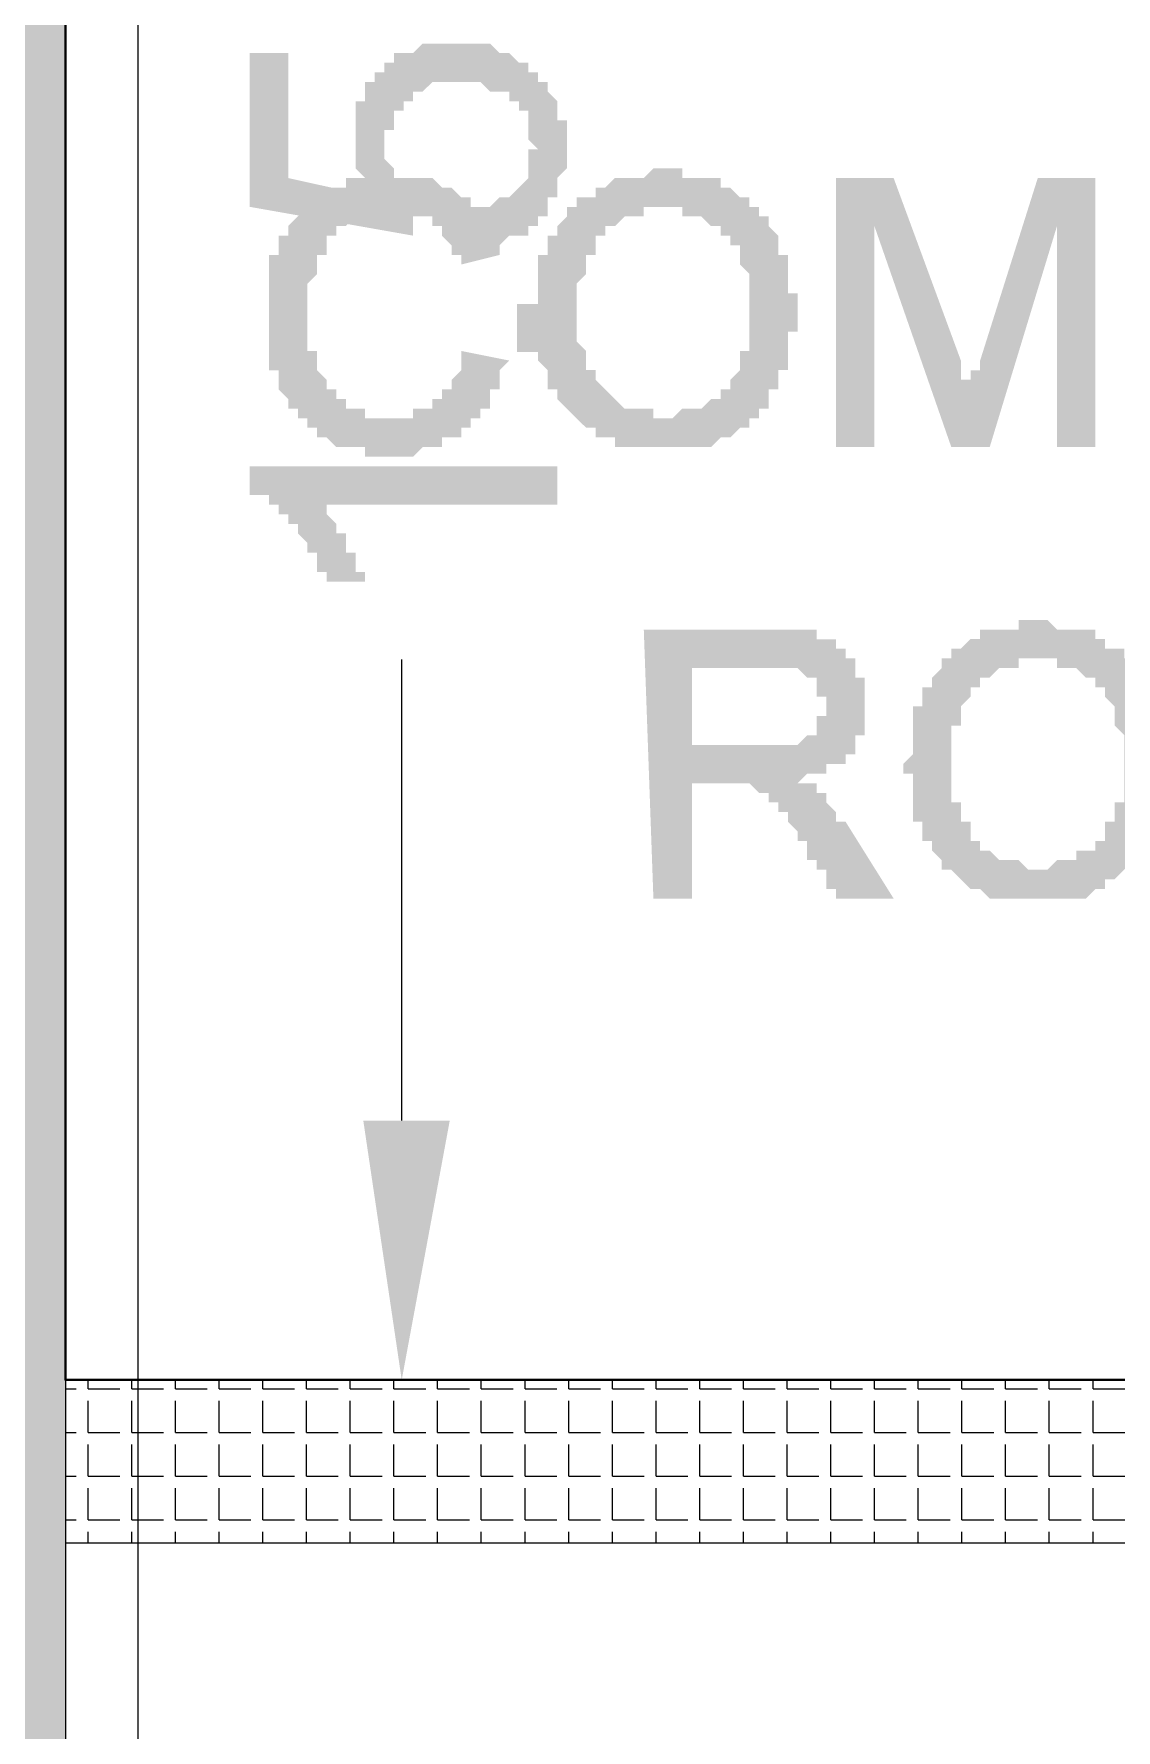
# Model space of a CAD drawing. Header units: inches. Extents: x -11 to 213, y -78 to 40.
# Drawn here: x 96.161 to 96.842, y 17.688 to 18.756 of the extents above; entities that cross this region are included whole.
import ezdxf

# ---------------------------------------------------------------- set-up
doc = ezdxf.new("R2010")
doc.units = ezdxf.units.IN
doc.header["$MEASUREMENT"] = 0
doc.layers.add('PDF_0', color=7, linetype='Continuous')
pattern_1 = [(0, (0, 0), (0, 0.0275), [0.02, -0.0075]), (90, (0, 0), (-0.0275, 2e-18), [0.02, -0.0075])]

msp = doc.modelspace()

# ---------------------------------------------------------------- hatches: boundary and pattern name
h = msp.add_hatch()
h.set_pattern_fill('ANGLE', color=256, scale=0.1)
h.set_pattern_definition(pattern_1)
h.paths.add_polyline_path([(96.18074, 21.70625), (96.08398, 21.70625), (96.08398, 17.00705), (96.18074, 17.00705), (96.18074, 17.90818), (96.18074, 19.40806)])
h.paths.add_polyline_path([(102.28305, 21.70625), (102.18024, 21.70625), (102.18024, 19.50482), (99.27121, 19.50482), (99.27121, 19.40806), (102.18024, 19.40806), (102.18024, 17.00705), (102.28305, 17.00705)])
h = msp.add_hatch()
h.set_pattern_fill('ANGLE', color=256, scale=0.1)
h.set_pattern_definition(pattern_1)
h.paths.add_polyline_path([(97.34798, 17.90818), (96.18074, 17.90818), (96.18074, 17.80537), (97.34798, 17.80537)])
at = {"layer": 'PDF_0'}
for points in [[(96.37542, 18.65275), (96.37542, 18.65275), (96.36938, 18.6588), (96.36938, 18.6588), (96.36938, 18.66484), (96.36938, 18.66484), (96.36938, 18.66484), (96.36333, 18.67089), (96.36333, 18.67089), (96.36333, 18.67694), (96.36333, 18.67694), (96.36333, 18.68299), (96.36333, 18.68299), (96.36333, 18.68299), (96.36333, 18.68904), (96.36333, 18.68904), (96.36333, 18.69508), (96.36333, 18.69508), (96.36333, 18.70113), (96.36333, 18.70113), (96.36333, 18.70113), (96.36333, 18.70718), (96.36333, 18.70718), (96.36333, 18.71323), (96.36938, 18.71323), (96.36938, 18.71323), (96.36938, 18.71928), (96.36938, 18.71928), (96.36938, 18.72532), (96.37542, 18.72532), (96.37542, 18.72532), (96.37542, 18.73137), (96.37542, 18.73137), (96.38147, 18.73137), (96.38147, 18.73137), (96.38147, 18.73742), (96.38752, 18.73742), (96.38752, 18.73742), (96.38752, 18.74347), (96.39357, 18.74347), (96.39357, 18.74347), (96.39357, 18.74347), (96.39962, 18.74347), (96.39962, 18.74347), (96.40566, 18.74951), (96.40566, 18.74951), (96.40566, 18.74951), (96.41171, 18.74951), (96.41171, 18.74951), (96.41776, 18.74951), (96.41776, 18.74951), (96.42381, 18.74951), (96.42381, 18.74951), (96.42381, 18.74951), (96.42985, 18.74951), (96.42985, 18.74951), (96.4359, 18.74951), (96.4359, 18.74951), (96.44195, 18.74951), (96.44195, 18.74951), (96.44195, 18.74951), (96.448, 18.74951), (96.448, 18.74951), (96.45405, 18.74347), (96.45405, 18.74347), (96.45405, 18.74347), (96.46009, 18.74347), (96.46009, 18.74347), (96.46614, 18.73742), (96.46614, 18.73742), (96.46614, 18.73742), (96.47219, 18.73742), (96.47219, 18.73137), (96.47219, 18.73137), (96.47219, 18.73137), (96.47824, 18.73137), (96.47824, 18.73137), (96.47824, 18.72532), (96.48429, 18.72532), (96.48429, 18.72532), (96.48429, 18.71928), (96.48429, 18.71928), (96.49033, 18.71323), (96.49033, 18.71323), (96.49033, 18.71323), (96.49033, 18.70718), (96.49033, 18.70718), (96.49033, 18.70113), (96.49033, 18.70113), (96.49638, 18.70113), (96.49638, 18.69508), (96.49638, 18.69508), (96.49638, 18.68904), (96.49638, 18.68904), (96.49638, 18.68299), (96.49638, 18.68299), (96.49638, 18.68299), (96.49638, 18.67694), (96.49638, 18.67694), (96.49638, 18.67089), (96.49638, 18.67089), (96.49033, 18.66484), (96.49033, 18.66484), (96.49033, 18.66484), (96.49033, 18.6588), (96.49033, 18.6588), (96.49033, 18.65275), (96.49033, 18.65275), (96.48429, 18.65275), (96.48429, 18.6467), (96.48429, 18.6467), (96.48429, 18.64065), (96.47824, 18.64065), (96.47824, 18.64065), (96.47824, 18.64065), (96.47824, 18.6346), (96.47219, 18.6346), (96.47219, 18.6346), (96.47219, 18.62856), (96.46614, 18.62856), (96.46614, 18.62856), (96.46614, 18.62856), (96.46009, 18.62856), (96.46009, 18.62856), (96.45405, 18.62251), (96.45405, 18.62251), (96.448, 18.62251), (96.448, 18.62251), (96.448, 18.62251), (96.44195, 18.62251), (96.44195, 18.62251), (96.4359, 18.6467), (96.44195, 18.6467), (96.44195, 18.6467), (96.448, 18.6467), (96.448, 18.6467), (96.45405, 18.65275), (96.45405, 18.65275), (96.46009, 18.65275), (96.46009, 18.65275), (96.46009, 18.65275), (96.46614, 18.6588), (96.46614, 18.6588), (96.46614, 18.6588), (96.46614, 18.6588), (96.47219, 18.66484), (96.47219, 18.66484), (96.47219, 18.67089), (96.47219, 18.67089), (96.47219, 18.67089), (96.47219, 18.67694), (96.47219, 18.67694), (96.47219, 18.68299), (96.47824, 18.68299), (96.47824, 18.68299), (96.47219, 18.68904), (96.47219, 18.68904), (96.47219, 18.69508), (96.47219, 18.69508), (96.47219, 18.69508), (96.47219, 18.70113), (96.47219, 18.70113), (96.47219, 18.70718), (96.46614, 18.70718), (96.46614, 18.70718), (96.46614, 18.71323), (96.46009, 18.71323), (96.46009, 18.71323), (96.46009, 18.71323), (96.46009, 18.71928), (96.45405, 18.71928), (96.45405, 18.71928), (96.448, 18.71928), (96.448, 18.71928), (96.448, 18.71928), (96.44195, 18.72532), (96.44195, 18.72532), (96.4359, 18.72532), (96.4359, 18.72532), (96.42985, 18.72532), (96.42985, 18.72532), (96.42985, 18.72532), (96.42381, 18.72532), (96.42381, 18.72532), (96.41776, 18.72532), (96.41776, 18.72532), (96.41171, 18.72532), (96.41171, 18.72532), (96.40566, 18.71928), (96.40566, 18.71928), (96.40566, 18.71928), (96.39962, 18.71928), (96.39962, 18.71928), (96.39962, 18.71323), (96.39357, 18.71323), (96.39357, 18.71323), (96.39357, 18.71323), (96.39357, 18.70718), (96.38752, 18.70718), (96.38752, 18.70718), (96.38752, 18.70113), (96.38752, 18.70113), (96.38752, 18.69508), (96.38752, 18.69508), (96.38147, 18.69508), (96.38147, 18.68904), (96.38147, 18.68904), (96.38147, 18.68299), (96.38147, 18.68299), (96.38147, 18.68299), (96.38147, 18.67694), (96.38147, 18.67694), (96.38752, 18.67089), (96.38752, 18.67089), (96.38752, 18.66484), (96.38752, 18.66484), (96.38752, 18.66484), (96.38752, 18.6588), (96.39357, 18.6588), (96.39357, 18.6588), (96.39357, 18.65275), (96.39357, 18.65275), (96.39962, 18.65275), (96.39962, 18.6467), (96.39962, 18.6467), (96.39962, 18.62856), (96.2968, 18.6467), (96.2968, 18.74347), (96.32099, 18.74347), (96.32099, 18.66484)], [(96.4601, 18.54993), (96.4601, 18.54993), (96.45405, 18.54388), (96.45405, 18.54388), (96.45405, 18.53784), (96.45405, 18.53784), (96.45405, 18.53784), (96.45405, 18.53179), (96.45405, 18.53179), (96.448, 18.53179), (96.448, 18.52574), (96.448, 18.52574), (96.448, 18.52574), (96.448, 18.51969), (96.44195, 18.51969), (96.44195, 18.51969), (96.44195, 18.51364), (96.44195, 18.51364), (96.44195, 18.51364), (96.43591, 18.51364), (96.43591, 18.5076), (96.43591, 18.5076), (96.43591, 18.5076), (96.42986, 18.5076), (96.42986, 18.50155), (96.42986, 18.50155), (96.42381, 18.50155), (96.42381, 18.50155), (96.42381, 18.50155), (96.41776, 18.50155), (96.41776, 18.4955), (96.41776, 18.4955), (96.41171, 18.4955), (96.41171, 18.4955), (96.41171, 18.4955), (96.40567, 18.4955), (96.40567, 18.4955), (96.40567, 18.4955), (96.39962, 18.48945), (96.39962, 18.48945), (96.39357, 18.48945), (96.39357, 18.48945), (96.39357, 18.48945), (96.38752, 18.48945), (96.38752, 18.48945), (96.38752, 18.48945), (96.38147, 18.48945), (96.38147, 18.48945), (96.37543, 18.48945), (96.37543, 18.48945), (96.36938, 18.48945), (96.36938, 18.4955), (96.36938, 18.4955), (96.36333, 18.4955), (96.36333, 18.4955), (96.35728, 18.4955), (96.35728, 18.4955), (96.35728, 18.4955), (96.35124, 18.4955), (96.35124, 18.4955), (96.35124, 18.4955), (96.34519, 18.50155), (96.34519, 18.50155), (96.34519, 18.50155), (96.33914, 18.50155), (96.33914, 18.50155), (96.33914, 18.5076), (96.33914, 18.5076), (96.33309, 18.5076), (96.33309, 18.5076), (96.33309, 18.5076), (96.33309, 18.51364), (96.32704, 18.51364), (96.32704, 18.51364), (96.32704, 18.51364), (96.32704, 18.51969), (96.32704, 18.51969), (96.321, 18.51969), (96.321, 18.51969), (96.321, 18.52574), (96.321, 18.52574), (96.321, 18.52574), (96.31495, 18.53179), (96.31495, 18.53179), (96.31495, 18.53179), (96.31495, 18.53784), (96.31495, 18.53784), (96.31495, 18.53784), (96.31495, 18.54388), (96.3089, 18.54388), (96.3089, 18.54993), (96.3089, 18.54993), (96.3089, 18.54993), (96.3089, 18.55598), (96.3089, 18.55598), (96.3089, 18.55598), (96.3089, 18.56203), (96.3089, 18.56203), (96.3089, 18.56808), (96.3089, 18.56808), (96.3089, 18.56808), (96.3089, 18.57412), (96.3089, 18.57412), (96.3089, 18.58017), (96.3089, 18.58017), (96.3089, 18.58017), (96.3089, 18.58622), (96.3089, 18.58622), (96.3089, 18.59227), (96.3089, 18.59227), (96.3089, 18.59227), (96.3089, 18.59831), (96.3089, 18.59831), (96.3089, 18.60436), (96.3089, 18.60436), (96.3089, 18.60436), (96.3089, 18.61041), (96.3089, 18.61041), (96.3089, 18.61646), (96.31495, 18.61646), (96.31495, 18.61646), (96.31495, 18.62251), (96.31495, 18.62251), (96.31495, 18.62251), (96.31495, 18.62855), (96.31495, 18.62855), (96.321, 18.62855), (96.321, 18.6346), (96.321, 18.6346), (96.321, 18.6346), (96.321, 18.6346), (96.32704, 18.64065), (96.32704, 18.64065), (96.32704, 18.64065), (96.32704, 18.64065), (96.33309, 18.6467), (96.33309, 18.6467), (96.33309, 18.6467), (96.33309, 18.6467), (96.33914, 18.65275), (96.33914, 18.65275), (96.33914, 18.65275), (96.34519, 18.65275), (96.34519, 18.65879), (96.34519, 18.65879), (96.35124, 18.65879), (96.35124, 18.65879), (96.35124, 18.65879), (96.35728, 18.65879), (96.35728, 18.66484), (96.35728, 18.66484), (96.36333, 18.66484), (96.36333, 18.66484), (96.36333, 18.66484), (96.36938, 18.66484), (96.36938, 18.66484), (96.36938, 18.66484), (96.37543, 18.66484), (96.37543, 18.66484), (96.38147, 18.66484), (96.38147, 18.66484), (96.38147, 18.66484), (96.38752, 18.66484), (96.38752, 18.66484), (96.39357, 18.66484), (96.39357, 18.66484), (96.39357, 18.66484), (96.39962, 18.66484), (96.39962, 18.66484), (96.40567, 18.66484), (96.40567, 18.66484), (96.40567, 18.66484), (96.41171, 18.66484), (96.41171, 18.66484), (96.41171, 18.66484), (96.41776, 18.65879), (96.41776, 18.65879), (96.41776, 18.65879), (96.42381, 18.65879), (96.42381, 18.65879), (96.42381, 18.65879), (96.42986, 18.65275), (96.42986, 18.65275), (96.42986, 18.65275), (96.42986, 18.65275), (96.43591, 18.65275), (96.43591, 18.6467), (96.43591, 18.6467), (96.43591, 18.6467), (96.44195, 18.6467), (96.44195, 18.64065), (96.44195, 18.64065), (96.44195, 18.64065), (96.448, 18.6346), (96.448, 18.6346), (96.448, 18.6346), (96.448, 18.62855), (96.448, 18.62855), (96.448, 18.62855), (96.45405, 18.62251), (96.45405, 18.62251), (96.45405, 18.61646), (96.45405, 18.61646), (96.45405, 18.61646), (96.42986, 18.61041), (96.42986, 18.61041), (96.42986, 18.61646), (96.42381, 18.61646), (96.42381, 18.61646), (96.42381, 18.62251), (96.42381, 18.62251), (96.42381, 18.62251), (96.41776, 18.62855), (96.41776, 18.62855), (96.41776, 18.62855), (96.41776, 18.6346), (96.41171, 18.6346), (96.41171, 18.6346), (96.41171, 18.6346), (96.41171, 18.6346), (96.41171, 18.64065), (96.40567, 18.64065), (96.40567, 18.64065), (96.40567, 18.64065), (96.39962, 18.64065), (96.39962, 18.64065), (96.39357, 18.64065), (96.39357, 18.64065), (96.39357, 18.64065), (96.38752, 18.64065), (96.38752, 18.64065), (96.38147, 18.64065), (96.38147, 18.64065), (96.38147, 18.64065), (96.37543, 18.64065), (96.37543, 18.64065), (96.36938, 18.64065), (96.36938, 18.64065), (96.36938, 18.64065), (96.36333, 18.64065), (96.36333, 18.64065), (96.36333, 18.64065), (96.35728, 18.6346), (96.35728, 18.6346), (96.35728, 18.6346), (96.35124, 18.6346), (96.35124, 18.6346), (96.35124, 18.62855), (96.35124, 18.62855), (96.34519, 18.62855), (96.34519, 18.62855), (96.34519, 18.62251), (96.34519, 18.62251), (96.34519, 18.62251), (96.34519, 18.61646), (96.33914, 18.61646), (96.33914, 18.61646), (96.33914, 18.61646), (96.33914, 18.61041), (96.33914, 18.61041), (96.33914, 18.60436), (96.33914, 18.60436), (96.33914, 18.60436), (96.33309, 18.59831), (96.33309, 18.59831), (96.33309, 18.59831), (96.33309, 18.59227), (96.33309, 18.59227), (96.33309, 18.58622), (96.33309, 18.58622), (96.33309, 18.58017), (96.33309, 18.58017), (96.33309, 18.58017), (96.33309, 18.57412), (96.33309, 18.57412), (96.33309, 18.57412), (96.33309, 18.56808), (96.33309, 18.56808), (96.33309, 18.56203), (96.33309, 18.56203), (96.33309, 18.55598), (96.33914, 18.55598), (96.33914, 18.55598), (96.33914, 18.54993), (96.33914, 18.54993), (96.33914, 18.54993), (96.33914, 18.54388), (96.33914, 18.54388), (96.33914, 18.54388), (96.34519, 18.53784), (96.34519, 18.53784), (96.34519, 18.53784), (96.34519, 18.53179), (96.34519, 18.53179), (96.34519, 18.53179), (96.35124, 18.53179), (96.35124, 18.52574), (96.35124, 18.52574), (96.35124, 18.52574), (96.35728, 18.52574), (96.35728, 18.52574), (96.35728, 18.51969), (96.36333, 18.51969), (96.36333, 18.51969), (96.36333, 18.51969), (96.36938, 18.51969), (96.36938, 18.51969), (96.36938, 18.51364), (96.37543, 18.51364), (96.37543, 18.51364), (96.37543, 18.51364), (96.38147, 18.51364), (96.38147, 18.51364), (96.38752, 18.51364), (96.38752, 18.51364), (96.38752, 18.51364), (96.38752, 18.51364), (96.39357, 18.51364), (96.39357, 18.51364), (96.39962, 18.51364), (96.39962, 18.51364), (96.39962, 18.51969), (96.40567, 18.51969), (96.40567, 18.51969), (96.40567, 18.51969), (96.41171, 18.51969), (96.41171, 18.51969), (96.41171, 18.52574), (96.41776, 18.52574), (96.41776, 18.52574), (96.41776, 18.52574), (96.41776, 18.53179), (96.41776, 18.53179), (96.42381, 18.53179), (96.42381, 18.53179), (96.42381, 18.53784), (96.42381, 18.53784), (96.42381, 18.53784), (96.42986, 18.54388), (96.42986, 18.54388), (96.42986, 18.54993), (96.42986, 18.54993), (96.42986, 18.54993), (96.42986, 18.55598), (96.42986, 18.55598)], [(96.82903, 18.4955), (96.80484, 18.4955), (96.80484, 18.6346), (96.80484, 18.6346), (96.76251, 18.4955), (96.73831, 18.4955), (96.68993, 18.6346), (96.68993, 18.6346), (96.68993, 18.4955), (96.66574, 18.4955), (96.66574, 18.66484), (96.70203, 18.66484), (96.74436, 18.54993), (96.74436, 18.54388), (96.74436, 18.54388), (96.74436, 18.53783), (96.75041, 18.53783), (96.75041, 18.53178), (96.75041, 18.53178), (96.75041, 18.53178), (96.75041, 18.52574), (96.75041, 18.52574), (96.75041, 18.52574), (96.75041, 18.52574), (96.74436, 18.52574), (96.75041, 18.52574), (96.75041, 18.53178), (96.75041, 18.53178), (96.75041, 18.53178), (96.75041, 18.53178), (96.75041, 18.53783), (96.75041, 18.53783), (96.75041, 18.54388), (96.75646, 18.54388), (96.75646, 18.54993), (96.75646, 18.54993), (96.75646, 18.54993), (96.79275, 18.66484), (96.82903, 18.66484)], [(96.49034, 18.4834), (96.49034, 18.45921), (96.33914, 18.45921), (96.33914, 18.45921), (96.34519, 18.45921), (96.34519, 18.45316), (96.34519, 18.45316), (96.34519, 18.45316), (96.35124, 18.44711), (96.35124, 18.44711), (96.35124, 18.44711), (96.35124, 18.44107), (96.35729, 18.44107), (96.35729, 18.44107), (96.35729, 18.43502), (96.35729, 18.43502), (96.35729, 18.42897), (96.36333, 18.42897), (96.36333, 18.42897), (96.36333, 18.42292), (96.36333, 18.42292), (96.36333, 18.41688), (96.36938, 18.41688), (96.36938, 18.41083), (96.34519, 18.41083), (96.34519, 18.41688), (96.33914, 18.41688), (96.33914, 18.42292), (96.33914, 18.42292), (96.33914, 18.42897), (96.33309, 18.42897), (96.33309, 18.42897), (96.33309, 18.43502), (96.33309, 18.43502), (96.32705, 18.44107), (96.32705, 18.44107), (96.32705, 18.44107), (96.32705, 18.44711), (96.321, 18.44711), (96.321, 18.44711), (96.321, 18.45316), (96.31495, 18.45316), (96.31495, 18.45316), (96.31495, 18.45921), (96.31495, 18.45921), (96.3089, 18.45921), (96.3089, 18.45921), (96.3089, 18.46526), (96.30286, 18.46526), (96.30286, 18.46526), (96.30286, 18.46526), (96.29681, 18.46526), (96.29681, 18.47131), (96.29681, 18.47131), (96.29681, 18.4834)]]:
    msp.add_hatch(color=256, dxfattribs=at).paths.add_polyline_path(points)
h = msp.add_hatch(color=256, dxfattribs=at)
h.paths.add_polyline_path([(96.55687, 18.67089), (96.55687, 18.67089), (96.56292, 18.67089), (96.56292, 18.67089), (96.56896, 18.67089), (96.56896, 18.66484), (96.56896, 18.66484), (96.57501, 18.66484), (96.57501, 18.66484), (96.58106, 18.66484), (96.58106, 18.66484), (96.58106, 18.66484), (96.58711, 18.66484), (96.58711, 18.66484), (96.58711, 18.66484), (96.59316, 18.66484), (96.59316, 18.6588), (96.59316, 18.6588), (96.5992, 18.6588), (96.5992, 18.6588), (96.5992, 18.6588), (96.60525, 18.65275), (96.60525, 18.65275), (96.60525, 18.65275), (96.6113, 18.65275), (96.6113, 18.65275), (96.6113, 18.6467), (96.6113, 18.6467), (96.61735, 18.6467), (96.61735, 18.6467), (96.61735, 18.64065), (96.61735, 18.64065), (96.61735, 18.64065), (96.6234, 18.64065), (96.6234, 18.6346), (96.6234, 18.6346), (96.6234, 18.6346), (96.62944, 18.62856), (96.62944, 18.62856), (96.62944, 18.62856), (96.62944, 18.62251), (96.62944, 18.62251), (96.62944, 18.62251), (96.62944, 18.61646), (96.63549, 18.61646), (96.63549, 18.61646), (96.63549, 18.61041), (96.63549, 18.61041), (96.63549, 18.61041), (96.63549, 18.60437), (96.63549, 18.60437), (96.63549, 18.59832), (96.63549, 18.59832), (96.63549, 18.59832), (96.63549, 18.59227), (96.64154, 18.59227), (96.64154, 18.58622), (96.64154, 18.58622), (96.64154, 18.58622), (96.64154, 18.58017), (96.64154, 18.58017), (96.64154, 18.57413), (96.64154, 18.57413), (96.64154, 18.56808), (96.64154, 18.56808), (96.63549, 18.56808), (96.63549, 18.56203), (96.63549, 18.56203), (96.63549, 18.55598), (96.63549, 18.55598), (96.63549, 18.55598), (96.63549, 18.54993), (96.63549, 18.54993), (96.63549, 18.54993), (96.63549, 18.54389), (96.63549, 18.54389), (96.62944, 18.54389), (96.62944, 18.53784), (96.62944, 18.53784), (96.62944, 18.53784), (96.62944, 18.53179), (96.62944, 18.53179), (96.6234, 18.53179), (96.6234, 18.52574), (96.6234, 18.52574), (96.6234, 18.52574), (96.6234, 18.5197), (96.61735, 18.5197), (96.61735, 18.5197), (96.61735, 18.5197), (96.61735, 18.51365), (96.6113, 18.51365), (96.6113, 18.51365), (96.6113, 18.51365), (96.6113, 18.5076), (96.60525, 18.5076), (96.60525, 18.5076), (96.60525, 18.5076), (96.5992, 18.50155), (96.5992, 18.50155), (96.5992, 18.50155), (96.59316, 18.50155), (96.59316, 18.50155), (96.59316, 18.50155), (96.58711, 18.4955), (96.58711, 18.4955), (96.58711, 18.4955), (96.58106, 18.4955), (96.58106, 18.4955), (96.58106, 18.4955), (96.57501, 18.4955), (96.57501, 18.4955), (96.56896, 18.4955), (96.56896, 18.4955), (96.56896, 18.4955), (96.56292, 18.4955), (96.56292, 18.4955), (96.55687, 18.4955), (96.55687, 18.4955), (96.55687, 18.4955), (96.55082, 18.4955), (96.55082, 18.4955), (96.55082, 18.4955), (96.54477, 18.4955), (96.54477, 18.4955), (96.53873, 18.4955), (96.53873, 18.4955), (96.53873, 18.4955), (96.53268, 18.4955), (96.53268, 18.4955), (96.53268, 18.4955), (96.52663, 18.4955), (96.52663, 18.4955), (96.52663, 18.50155), (96.52058, 18.50155), (96.52058, 18.50155), (96.52058, 18.50155), (96.51453, 18.50155), (96.51453, 18.50155), (96.51453, 18.5076), (96.50849, 18.5076), (96.50849, 18.5076), (96.50849, 18.5076), (96.50244, 18.51365), (96.50244, 18.51365), (96.50244, 18.51365), (96.50244, 18.51365), (96.49639, 18.5197), (96.49639, 18.5197), (96.49639, 18.5197), (96.49639, 18.5197), (96.49034, 18.52574), (96.49034, 18.52574), (96.49034, 18.52574), (96.49034, 18.53179), (96.49034, 18.53179), (96.48429, 18.53179), (96.48429, 18.53784), (96.48429, 18.53784), (96.48429, 18.53784), (96.48429, 18.54389), (96.48429, 18.54389), (96.48429, 18.54389), (96.47825, 18.54993), (96.47825, 18.54993), (96.47825, 18.54993), (96.47825, 18.55598), (96.47825, 18.55598), (96.47825, 18.56203), (96.47825, 18.56203), (96.47825, 18.56203), (96.47825, 18.56808), (96.47825, 18.56808), (96.47825, 18.57413), (96.47825, 18.57413), (96.47825, 18.57413), (96.47825, 18.58017), (96.47825, 18.58017), (96.47825, 18.58017), (96.47825, 18.58622), (96.47825, 18.58622), (96.47825, 18.59227), (96.47825, 18.59227), (96.47825, 18.59832), (96.47825, 18.59832), (96.47825, 18.59832), (96.47825, 18.60437), (96.47825, 18.60437), (96.47825, 18.61041), (96.47825, 18.61041), (96.47825, 18.61041), (96.47825, 18.61646), (96.48429, 18.61646), (96.48429, 18.61646), (96.48429, 18.62251), (96.48429, 18.62251), (96.48429, 18.62251), (96.48429, 18.62856), (96.48429, 18.62856), (96.49034, 18.62856), (96.49034, 18.6346), (96.49034, 18.6346), (96.49034, 18.6346), (96.49034, 18.6346), (96.49639, 18.64065), (96.49639, 18.64065), (96.49639, 18.64065), (96.49639, 18.6467), (96.50244, 18.6467), (96.50244, 18.6467), (96.50244, 18.6467), (96.50244, 18.65275), (96.50849, 18.65275), (96.50849, 18.65275), (96.50849, 18.65275), (96.51453, 18.65275), (96.51453, 18.6588), (96.51453, 18.6588), (96.52058, 18.6588), (96.52058, 18.6588), (96.52058, 18.6588), (96.52663, 18.66484), (96.52663, 18.66484), (96.52663, 18.66484), (96.53268, 18.66484), (96.53268, 18.66484), (96.53268, 18.66484), (96.53873, 18.66484), (96.53873, 18.66484), (96.53873, 18.66484), (96.54477, 18.66484), (96.54477, 18.66484), (96.55082, 18.67089), (96.55082, 18.67089), (96.55082, 18.67089), (96.55687, 18.67089), (96.55687, 18.67089)], flags=0)
h.paths.add_polyline_path([(96.55687, 18.51365), (96.56292, 18.51365), (96.56292, 18.51365), (96.56292, 18.51365), (96.56896, 18.5197), (96.56896, 18.5197), (96.57501, 18.5197), (96.57501, 18.5197), (96.57501, 18.5197), (96.58106, 18.5197), (96.58106, 18.5197), (96.58106, 18.5197), (96.58711, 18.52574), (96.58711, 18.52574), (96.58711, 18.52574), (96.58711, 18.52574), (96.59316, 18.52574), (96.59316, 18.53179), (96.59316, 18.53179), (96.5992, 18.53179), (96.5992, 18.53179), (96.5992, 18.53784), (96.5992, 18.53784), (96.5992, 18.53784), (96.5992, 18.53784), (96.60525, 18.54389), (96.60525, 18.54389), (96.60525, 18.54389), (96.60525, 18.54993), (96.60525, 18.54993), (96.60525, 18.54993), (96.60525, 18.55598), (96.6113, 18.55598), (96.6113, 18.55598), (96.6113, 18.56203), (96.6113, 18.56203), (96.6113, 18.56808), (96.6113, 18.56808), (96.6113, 18.56808), (96.6113, 18.57413), (96.6113, 18.57413), (96.6113, 18.58017), (96.6113, 18.58017), (96.6113, 18.58622), (96.6113, 18.58622), (96.6113, 18.58622), (96.6113, 18.59227), (96.6113, 18.59227), (96.6113, 18.59832), (96.6113, 18.59832), (96.6113, 18.60437), (96.6113, 18.60437), (96.6113, 18.60437), (96.60525, 18.61041), (96.60525, 18.61041), (96.60525, 18.61041), (96.60525, 18.61646), (96.60525, 18.61646), (96.60525, 18.61646), (96.60525, 18.62251), (96.5992, 18.62251), (96.5992, 18.62251), (96.5992, 18.62251), (96.5992, 18.62856), (96.5992, 18.62856), (96.59316, 18.62856), (96.59316, 18.62856), (96.59316, 18.6346), (96.59316, 18.6346), (96.58711, 18.6346), (96.58711, 18.6346), (96.58711, 18.6346), (96.58106, 18.64065), (96.58106, 18.64065), (96.58106, 18.64065), (96.57501, 18.64065), (96.57501, 18.64065), (96.57501, 18.64065), (96.56896, 18.64065), (96.56896, 18.6467), (96.56896, 18.6467), (96.56292, 18.6467), (96.56292, 18.6467), (96.55687, 18.6467), (96.55687, 18.6467), (96.55687, 18.6467), (96.55082, 18.6467), (96.55082, 18.6467), (96.54477, 18.6467), (96.54477, 18.6467), (96.54477, 18.64065), (96.53873, 18.64065), (96.53873, 18.64065), (96.53873, 18.64065), (96.53268, 18.64065), (96.53268, 18.64065), (96.53268, 18.64065), (96.52663, 18.6346), (96.52663, 18.6346), (96.52663, 18.6346), (96.52058, 18.6346), (96.52058, 18.62856), (96.52058, 18.62856), (96.52058, 18.62856), (96.51453, 18.62856), (96.51453, 18.62251), (96.51453, 18.62251), (96.51453, 18.62251), (96.51453, 18.62251), (96.51453, 18.61646), (96.50849, 18.61646), (96.50849, 18.61646), (96.50849, 18.61041), (96.50849, 18.61041), (96.50849, 18.61041), (96.50849, 18.60437), (96.50849, 18.60437), (96.50849, 18.60437), (96.50244, 18.59832), (96.50244, 18.59832), (96.50244, 18.59227), (96.50244, 18.59227), (96.50244, 18.59227), (96.50244, 18.58622), (96.50244, 18.58622), (96.50244, 18.58017), (96.50244, 18.58017), (96.50244, 18.58017), (96.50244, 18.57413), (96.50244, 18.57413), (96.50244, 18.56808), (96.50244, 18.56808), (96.50244, 18.56203), (96.50244, 18.56203), (96.50244, 18.56203), (96.50849, 18.55598), (96.50849, 18.55598), (96.50849, 18.55598), (96.50849, 18.54993), (96.50849, 18.54993), (96.50849, 18.54993), (96.50849, 18.54389), (96.50849, 18.54389), (96.51453, 18.54389), (96.51453, 18.53784), (96.51453, 18.53784), (96.51453, 18.53784), (96.52058, 18.53179), (96.52058, 18.53179), (96.52058, 18.53179), (96.52058, 18.53179), (96.52663, 18.52574), (96.52663, 18.52574), (96.52663, 18.52574), (96.52663, 18.52574), (96.53268, 18.5197), (96.53268, 18.5197), (96.53268, 18.5197), (96.53873, 18.5197), (96.53873, 18.5197), (96.53873, 18.5197), (96.54477, 18.5197), (96.54477, 18.5197), (96.55082, 18.5197), (96.55082, 18.51365), (96.55082, 18.51365), (96.55687, 18.51365), (96.55687, 18.51365), (96.55687, 18.51365)], flags=0)
h = msp.add_hatch(color=256, dxfattribs=at)
h.paths.add_polyline_path([(96.70202, 18.21124), (96.66574, 18.21124), (96.66574, 18.21124), (96.66574, 18.21728), (96.65969, 18.21728), (96.65969, 18.22333), (96.65969, 18.22333), (96.65969, 18.22938), (96.65364, 18.22938), (96.65364, 18.23543), (96.65364, 18.23543), (96.64759, 18.23543), (96.64759, 18.24147), (96.64759, 18.24147), (96.64759, 18.24147), (96.64759, 18.24752), (96.64155, 18.24752), (96.64155, 18.24752), (96.64155, 18.25357), (96.64155, 18.25357), (96.64155, 18.25357), (96.64155, 18.25357), (96.64155, 18.25357), (96.6355, 18.25962), (96.6355, 18.25962), (96.6355, 18.25962), (96.6355, 18.25962), (96.6355, 18.25962), (96.6355, 18.26567), (96.62945, 18.26567), (96.62945, 18.26567), (96.62945, 18.26567), (96.62945, 18.27171), (96.6234, 18.27171), (96.6234, 18.27171), (96.6234, 18.27171), (96.6234, 18.27776), (96.61735, 18.27776), (96.61735, 18.27776), (96.61735, 18.27776), (96.61735, 18.27776), (96.61131, 18.28381), (96.61131, 18.28381), (96.61131, 18.28381), (96.61131, 18.28381), (96.60526, 18.28381), (96.60526, 18.28381), (96.59921, 18.28381), (96.59921, 18.28381), (96.59921, 18.28381), (96.57502, 18.28381), (96.57502, 18.21124), (96.55083, 18.21124), (96.54478, 18.38058), (96.6234, 18.38058), (96.6234, 18.38058), (96.62945, 18.38058), (96.62945, 18.38058), (96.6355, 18.38058), (96.6355, 18.38058), (96.6355, 18.38058), (96.64155, 18.38058), (96.64155, 18.38058), (96.64759, 18.38058), (96.64759, 18.38058), (96.64759, 18.38058), (96.65364, 18.38058), (96.65364, 18.37453), (96.65364, 18.37453), (96.65969, 18.37453), (96.65969, 18.37453), (96.65969, 18.37453), (96.66574, 18.37453), (96.66574, 18.36848), (96.66574, 18.36848), (96.67178, 18.36848), (96.67178, 18.36848), (96.67178, 18.36243), (96.67178, 18.36243), (96.67783, 18.36243), (96.67783, 18.35638), (96.67783, 18.35638), (96.67783, 18.35638), (96.67783, 18.35034), (96.68388, 18.35034), (96.68388, 18.35034), (96.68388, 18.34429), (96.68388, 18.34429), (96.68388, 18.34429), (96.68388, 18.33824), (96.68388, 18.33824), (96.68388, 18.33824), (96.68388, 18.33219), (96.68388, 18.33219), (96.68388, 18.33219), (96.68388, 18.32614), (96.68388, 18.32614), (96.68388, 18.3201), (96.68388, 18.3201), (96.68388, 18.3201), (96.68388, 18.31405), (96.68388, 18.31405), (96.67783, 18.31405), (96.67783, 18.308), (96.67783, 18.308), (96.67783, 18.308), (96.67783, 18.30195), (96.67178, 18.30195), (96.67178, 18.30195), (96.67178, 18.30195), (96.67178, 18.30195), (96.67178, 18.29591), (96.66574, 18.29591), (96.66574, 18.29591), (96.66574, 18.29591), (96.65969, 18.29591), (96.65969, 18.28986), (96.65969, 18.28986), (96.65364, 18.28986), (96.65364, 18.28986), (96.65364, 18.28986), (96.64759, 18.28986), (96.64759, 18.28986), (96.64155, 18.28381), (96.64155, 18.28381), (96.64155, 18.28381), (96.64155, 18.28381), (96.64155, 18.28986), (96.64155, 18.28986), (96.64155, 18.28986), (96.64155, 18.28381), (96.64759, 18.28381), (96.64759, 18.28381), (96.64759, 18.28381), (96.65364, 18.28381), (96.65364, 18.27776), (96.65364, 18.27776), (96.65364, 18.27776), (96.65969, 18.27776), (96.65969, 18.27171), (96.65969, 18.27171), (96.65969, 18.27171), (96.66574, 18.26567), (96.66574, 18.26567), (96.66574, 18.26567), (96.66574, 18.25962), (96.67178, 18.25962)], flags=0)
h.paths.add_polyline_path([(96.57502, 18.308), (96.61735, 18.308), (96.6234, 18.308), (96.6234, 18.308), (96.62945, 18.308), (96.62945, 18.308), (96.6355, 18.308), (96.6355, 18.308), (96.6355, 18.308), (96.64155, 18.308), (96.64155, 18.308), (96.64155, 18.308), (96.64155, 18.308), (96.64759, 18.31405), (96.64759, 18.31405), (96.64759, 18.31405), (96.65364, 18.31405), (96.65364, 18.3201), (96.65364, 18.3201), (96.65364, 18.3201), (96.65364, 18.3201), (96.65364, 18.32614), (96.65969, 18.32614), (96.65969, 18.32614), (96.65969, 18.33219), (96.65969, 18.33219), (96.65969, 18.33219), (96.65969, 18.33824), (96.65364, 18.33824), (96.65364, 18.34429), (96.65364, 18.34429), (96.65364, 18.34429), (96.65364, 18.35034), (96.65364, 18.35034), (96.64759, 18.35034), (96.64759, 18.35034), (96.64759, 18.35034), (96.64759, 18.35034), (96.64155, 18.35638), (96.64155, 18.35638), (96.64155, 18.35638), (96.6355, 18.35638), (96.6355, 18.35638), (96.62945, 18.35638), (96.62945, 18.35638), (96.62945, 18.35638), (96.6234, 18.35638), (96.57502, 18.35638)], flags=0)
h = msp.add_hatch(color=256, dxfattribs=at)
h.paths.add_polyline_path([(96.79275, 18.38663), (96.79275, 18.38663), (96.79879, 18.38663), (96.79879, 18.38663), (96.79879, 18.38663), (96.80484, 18.38058), (96.80484, 18.38058), (96.81089, 18.38058), (96.81089, 18.38058), (96.81089, 18.38058), (96.81694, 18.38058), (96.81694, 18.38058), (96.81694, 18.38058), (96.82298, 18.38058), (96.82298, 18.38058), (96.82903, 18.38058), (96.82903, 18.37454), (96.82903, 18.37454), (96.83508, 18.37454), (96.83508, 18.37454), (96.83508, 18.37454), (96.83508, 18.36849), (96.84113, 18.36849), (96.84113, 18.36849), (96.84113, 18.36849), (96.84718, 18.36849), (96.84718, 18.36244), (96.84718, 18.36244), (96.84718, 18.36244), (96.85322, 18.36244), (96.85322, 18.35639), (96.85322, 18.35639), (96.85322, 18.35639), (96.85927, 18.35639), (96.85927, 18.35034), (96.85927, 18.35034), (96.85927, 18.35034), (96.85927, 18.3443), (96.86532, 18.3443), (96.86532, 18.3443), (96.86532, 18.33825), (96.86532, 18.33825), (96.86532, 18.33825), (96.86532, 18.3322), (96.86532, 18.3322), (96.87137, 18.3322), (96.87137, 18.32615), (96.87137, 18.32615), (96.87137, 18.32615), (96.87137, 18.3201), (96.87137, 18.3201), (96.87137, 18.31406), (96.87137, 18.31406), (96.87137, 18.31406), (96.87137, 18.30801), (96.87137, 18.30801), (96.87137, 18.30196), (96.87137, 18.30196), (96.87137, 18.30196), (96.87137, 18.29591), (96.87137, 18.29591), (96.87137, 18.28987), (96.87137, 18.28987), (96.87137, 18.28382), (96.87137, 18.28382), (96.87137, 18.28382), (96.87137, 18.27777), (96.87137, 18.27777), (96.87137, 18.27172), (96.87137, 18.27172), (96.87137, 18.27172), (96.87137, 18.26567), (96.87137, 18.26567), (96.87137, 18.26567), (96.87137, 18.25963), (96.86532, 18.25963), (96.86532, 18.25963), (96.86532, 18.25358), (96.86532, 18.25358), (96.86532, 18.25358), (96.86532, 18.24753), (96.85927, 18.24753), (96.85927, 18.24753), (96.85927, 18.24148), (96.85927, 18.24148), (96.85927, 18.24148), (96.85322, 18.23543), (96.85322, 18.23543), (96.85322, 18.23543), (96.85322, 18.23543), (96.84718, 18.22939), (96.84718, 18.22939), (96.84718, 18.22939), (96.84718, 18.22939), (96.84113, 18.22334), (96.84113, 18.22334), (96.84113, 18.22334), (96.83508, 18.22334), (96.83508, 18.21729), (96.83508, 18.21729), (96.83508, 18.21729), (96.82903, 18.21729), (96.82903, 18.21729), (96.82903, 18.21729), (96.82298, 18.21124), (96.82298, 18.21124), (96.81694, 18.21124), (96.81694, 18.21124), (96.81694, 18.21124), (96.81089, 18.21124), (96.81089, 18.21124), (96.81089, 18.21124), (96.80484, 18.21124), (96.80484, 18.21124), (96.79879, 18.21124), (96.79879, 18.21124), (96.79879, 18.21124), (96.79275, 18.21124), (96.79275, 18.21124), (96.79275, 18.21124), (96.7867, 18.21124), (96.7867, 18.21124), (96.78065, 18.21124), (96.78065, 18.21124), (96.78065, 18.21124), (96.7746, 18.21124), (96.7746, 18.21124), (96.7746, 18.21124), (96.76855, 18.21124), (96.76855, 18.21124), (96.76251, 18.21124), (96.76251, 18.21124), (96.76251, 18.21124), (96.75646, 18.21729), (96.75646, 18.21729), (96.75646, 18.21729), (96.75041, 18.21729), (96.75041, 18.21729), (96.75041, 18.21729), (96.74436, 18.22334), (96.74436, 18.22334), (96.74436, 18.22334), (96.74436, 18.22334), (96.73831, 18.22939), (96.73831, 18.22939), (96.73831, 18.22939), (96.73227, 18.22939), (96.73227, 18.23543), (96.73227, 18.23543), (96.73227, 18.23543), (96.73227, 18.23543), (96.72622, 18.24148), (96.72622, 18.24148), (96.72622, 18.24148), (96.72622, 18.24753), (96.72017, 18.24753), (96.72017, 18.24753), (96.72017, 18.25358), (96.72017, 18.25358), (96.72017, 18.25358), (96.72017, 18.25963), (96.72017, 18.25963), (96.71412, 18.25963), (96.71412, 18.26567), (96.71412, 18.26567), (96.71412, 18.26567), (96.71412, 18.27172), (96.71412, 18.27172), (96.71412, 18.27777), (96.71412, 18.27777), (96.71412, 18.27777), (96.71412, 18.28382), (96.71412, 18.28382), (96.71412, 18.28987), (96.71412, 18.28987), (96.70808, 18.28987), (96.70808, 18.29591), (96.70808, 18.29591), (96.70808, 18.29591), (96.71412, 18.30196), (96.71412, 18.30196), (96.71412, 18.30801), (96.71412, 18.30801), (96.71412, 18.31406), (96.71412, 18.31406), (96.71412, 18.31406), (96.71412, 18.3201), (96.71412, 18.3201), (96.71412, 18.32615), (96.71412, 18.32615), (96.71412, 18.32615), (96.71412, 18.3322), (96.71412, 18.3322), (96.72017, 18.3322), (96.72017, 18.33825), (96.72017, 18.33825), (96.72017, 18.33825), (96.72017, 18.3443), (96.72017, 18.3443), (96.72622, 18.3443), (96.72622, 18.35034), (96.72622, 18.35034), (96.72622, 18.35034), (96.72622, 18.35034), (96.73227, 18.35639), (96.73227, 18.35639), (96.73227, 18.35639), (96.73227, 18.36244), (96.73227, 18.36244), (96.73831, 18.36244), (96.73831, 18.36244), (96.73831, 18.36849), (96.74436, 18.36849), (96.74436, 18.36849), (96.74436, 18.36849), (96.74436, 18.36849), (96.75041, 18.37454), (96.75041, 18.37454), (96.75041, 18.37454), (96.75646, 18.37454), (96.75646, 18.37454), (96.75646, 18.38058), (96.76251, 18.38058), (96.76251, 18.38058), (96.76251, 18.38058), (96.76855, 18.38058), (96.76855, 18.38058), (96.7746, 18.38058), (96.7746, 18.38058), (96.7746, 18.38058), (96.78065, 18.38058), (96.78065, 18.38058), (96.78065, 18.38663), (96.7867, 18.38663), (96.7867, 18.38663), (96.79275, 18.38663), (96.79275, 18.38663)], flags=0)
h.paths.add_polyline_path([(96.79275, 18.22939), (96.79275, 18.22939), (96.79879, 18.22939), (96.79879, 18.22939), (96.80484, 18.23543), (96.80484, 18.23543), (96.80484, 18.23543), (96.81089, 18.23543), (96.81089, 18.23543), (96.81089, 18.23543), (96.81694, 18.23543), (96.81694, 18.23543), (96.81694, 18.24148), (96.82298, 18.24148), (96.82298, 18.24148), (96.82298, 18.24148), (96.82903, 18.24148), (96.82903, 18.24753), (96.82903, 18.24753), (96.82903, 18.24753), (96.82903, 18.24753), (96.83508, 18.24753), (96.83508, 18.25358), (96.83508, 18.25358), (96.83508, 18.25358), (96.83508, 18.25963), (96.84113, 18.25963), (96.84113, 18.25963), (96.84113, 18.26567), (96.84113, 18.26567), (96.84113, 18.26567), (96.84113, 18.27172), (96.84113, 18.27172), (96.84718, 18.27172), (96.84718, 18.27777), (96.84718, 18.27777), (96.84718, 18.28382), (96.84718, 18.28382), (96.84718, 18.28382), (96.84718, 18.28987), (96.84718, 18.28987), (96.84718, 18.29591), (96.84718, 18.29591), (96.84718, 18.30196), (96.84718, 18.30196), (96.84718, 18.30196), (96.84718, 18.30801), (96.84718, 18.30801), (96.84718, 18.31406), (96.84718, 18.31406), (96.84718, 18.31406), (96.84113, 18.3201), (96.84113, 18.3201), (96.84113, 18.32615), (96.84113, 18.32615), (96.84113, 18.32615), (96.84113, 18.3322), (96.84113, 18.3322), (96.84113, 18.3322), (96.83508, 18.33825), (96.83508, 18.33825), (96.83508, 18.33825), (96.83508, 18.33825), (96.83508, 18.3443), (96.82903, 18.3443), (96.82903, 18.3443), (96.82903, 18.3443), (96.82903, 18.35034), (96.82298, 18.35034), (96.82298, 18.35034), (96.82298, 18.35034), (96.82298, 18.35034), (96.81694, 18.35639), (96.81694, 18.35639), (96.81694, 18.35639), (96.81089, 18.35639), (96.81089, 18.35639), (96.81089, 18.35639), (96.80484, 18.35639), (96.80484, 18.36244), (96.79879, 18.36244), (96.79879, 18.36244), (96.79879, 18.36244), (96.79275, 18.36244), (96.79275, 18.36244), (96.79275, 18.36244), (96.7867, 18.36244), (96.7867, 18.36244), (96.78065, 18.36244), (96.78065, 18.36244), (96.78065, 18.35639), (96.7746, 18.35639), (96.7746, 18.35639), (96.7746, 18.35639), (96.76855, 18.35639), (96.76855, 18.35639), (96.76855, 18.35639), (96.76251, 18.35034), (96.76251, 18.35034), (96.76251, 18.35034), (96.75646, 18.35034), (96.75646, 18.3443), (96.75646, 18.3443), (96.75646, 18.3443), (96.75041, 18.3443), (96.75041, 18.33825), (96.75041, 18.33825), (96.75041, 18.33825), (96.75041, 18.33825), (96.74436, 18.3322), (96.74436, 18.3322), (96.74436, 18.3322), (96.74436, 18.32615), (96.74436, 18.32615), (96.74436, 18.32615), (96.74436, 18.3201), (96.73831, 18.3201), (96.73831, 18.3201), (96.73831, 18.31406), (96.73831, 18.31406), (96.73831, 18.30801), (96.73831, 18.30801), (96.73831, 18.30801), (96.73831, 18.30196), (96.73831, 18.30196), (96.73831, 18.29591), (96.73831, 18.29591), (96.73831, 18.29591), (96.73831, 18.28987), (96.73831, 18.28987), (96.73831, 18.28382), (96.73831, 18.28382), (96.73831, 18.27777), (96.73831, 18.27777), (96.73831, 18.27777), (96.73831, 18.27172), (96.74436, 18.27172), (96.74436, 18.27172), (96.74436, 18.26567), (96.74436, 18.26567), (96.74436, 18.26567), (96.74436, 18.25963), (96.74436, 18.25963), (96.75041, 18.25963), (96.75041, 18.25358), (96.75041, 18.25358), (96.75041, 18.25358), (96.75041, 18.24753), (96.75646, 18.24753), (96.75646, 18.24753), (96.75646, 18.24753), (96.75646, 18.24148), (96.76251, 18.24148), (96.76251, 18.24148), (96.76251, 18.24148), (96.76855, 18.23543), (96.76855, 18.23543), (96.76855, 18.23543), (96.7746, 18.23543), (96.7746, 18.23543), (96.7746, 18.23543), (96.78065, 18.23543), (96.78065, 18.23543), (96.78065, 18.23543), (96.7867, 18.22939), (96.7867, 18.22939), (96.79275, 18.22939), (96.79275, 18.22939), (96.79275, 18.22939)], flags=0)

# ---------------------------------------------------------------- linework, layer by layer
for p, q in [((96.22625, 20.41749), (96.22625, 15.79892)), ((97.34798, 17.80537), (96.18074, 17.80537))]:
    msp.add_line(p, q)
at = {"layer": 'PDF_0', "lineweight": 40}
msp.add_lwpolyline([(97.37822, 17.90818), (96.18074, 17.90818), (96.18074, 19.40806), (98.18259, 19.40806), (98.18259, 17.90818), (98.12211, 17.90818)], dxfattribs=at)
at = {"layer": 'PDF_0', "lineweight": 5}
for points in [[(96.39242, 18.07148), (96.39242, 18.36177)], [(96.18074, 17.90818), (96.18074, 17.00705)], [(96.51338, 17.90818), (96.26541, 17.90818)]]:
    msp.add_lwpolyline(points, dxfattribs=at)
msp.add_solid([(96.48919, 18.58555), (96.48919, 18.55531), (96.46499, 18.58555), (96.46499, 18.55531)], dxfattribs=at)
at = {"layer": 'PDF_0'}
msp.add_solid([(96.36823, 18.07148), (96.42266, 18.07148), (96.39242, 17.90818)], dxfattribs=at)

doc.saveas('drawing.dxf')
